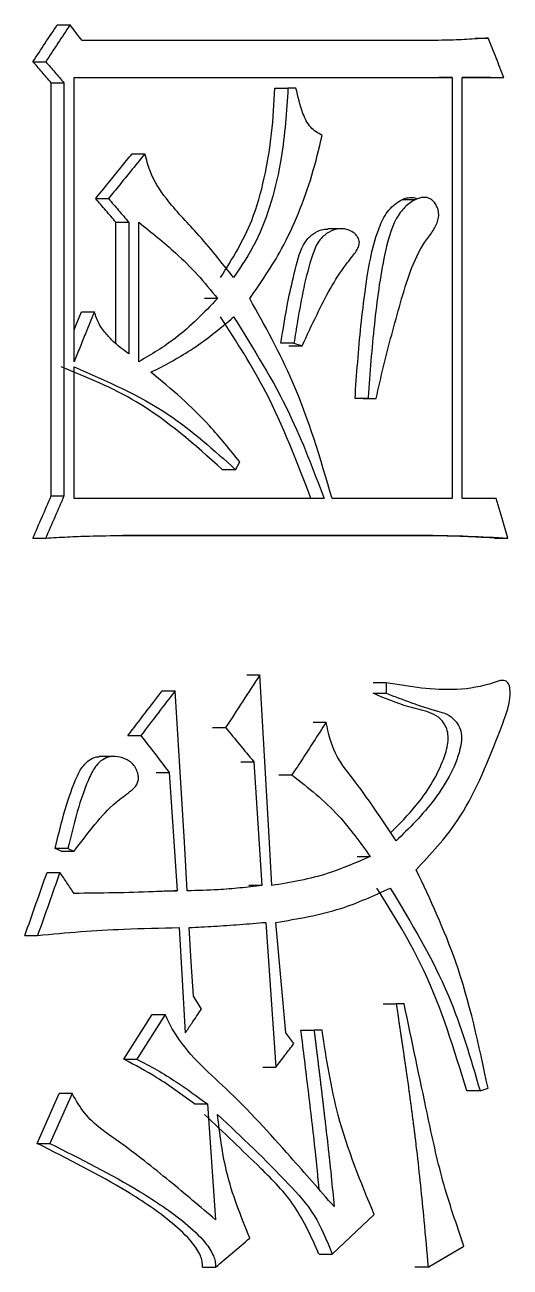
# Model space of a CAD drawing. Header units: millimetres. Extents: x 2136 to 4572, y 748 to 2471.
# Drawn here: x 3156.2 to 3158.2, y 1009.13 to 1014.24 of the extents above; entities that cross this region are included whole.
import ezdxf

# ---------------------------------------------------------------- set-up
doc = ezdxf.new("R2010")
doc.units = ezdxf.units.MM

msp = doc.modelspace()

# ---------------------------------------------------------------- linework, layer by layer
at = {"color": 7, "linetype": 'Continuous', "lineweight": 25}
for p, q in [((3156.3355, 1014.24), (3156.388, 1014.24)), ((3157.8111, 1014.1751), (3156.438, 1014.1751)), ((3158.0517, 1014.1859), (3158.1064, 1014.1859)), ((3156.2356, 1014.0886), (3156.288, 1014.0886)), ((3156.4047, 1014.0237), (3157.9589, 1014.0237)), ((3156.4047, 1012.8554), (3156.4047, 1014.0237)), ((3157.9589, 1014.0237), (3157.9044, 1014.0237)), ((3157.9589, 1014.0237), (3157.9589, 1012.2929)), ((3157.9999, 1014.0237), (3158.1719, 1014.0237)), ((3157.9999, 1012.2929), (3157.9999, 1014.0237)), ((3158.1171, 1014.0237), (3157.9999, 1014.0237)), ((3158.1172, 1014.0237), (3158.1719, 1014.0237)), ((3156.3105, 1014.002), (3156.363, 1014.002)), ((3156.3105, 1012.3037), (3156.3105, 1014.002)), ((3156.363, 1014.002), (3156.3631, 1012.3037)), ((3157.2302, 1013.9804), (3157.2839, 1013.9804)), ((3157.3169, 1013.9804), (3157.2839, 1013.9804)), ((3156.6431, 1013.7103), (3156.6961, 1013.7103)), ((3156.4935, 1013.5261), (3156.5462, 1013.5261)), ((3157.8073, 1013.5213), (3157.7526, 1013.5212)), ((3156.5765, 1012.9294), (3156.5765, 1013.4287)), ((3156.6294, 1013.4287), (3156.6294, 1012.8878)), ((3156.6709, 1012.8554), (3156.6709, 1013.4287)), ((3157.5016, 1013.4019), (3157.4473, 1013.4019)), ((3157.3086, 1012.9311), (3157.2549, 1012.9311)), ((3157.3086, 1012.9311), (3157.3417, 1012.9203)), ((3156.4047, 1012.2929), (3156.4047, 1012.8338)), ((3157.6138, 1012.704), (3157.5597, 1012.704)), ((3157.5922, 1012.704), (3157.6464, 1012.704)), ((3157.6138, 1012.704), (3157.6464, 1012.704)), ((3157.0689, 1012.4118), (3157.0855, 1012.4443)), ((3157.0689, 1012.4118), (3157.0155, 1012.4118)), ((3156.3105, 1012.3037), (3156.3631, 1012.3037)), ((3157.4324, 1012.2929), (3156.4047, 1012.2929)), ((3157.9589, 1012.2929), (3157.4654, 1012.2929)), ((3158.1392, 1012.2929), (3157.9999, 1012.2929)), ((3156.2356, 1012.1306), (3156.288, 1012.1306)), ((3157.7977, 1012.1415), (3156.6043, 1012.1415)), ((3156.6044, 1012.1415), (3157.8522, 1012.1415)), ((3157.7978, 1012.1415), (3157.8522, 1012.1415)), ((3158.1335, 1012.1306), (3158.1883, 1012.1306)), ((3157.1147, 1011.5681), (3157.1682, 1011.5681)), ((3157.6878, 1011.5357), (3157.6336, 1011.5357)), ((3157.6878, 1011.5357), (3157.6878, 1011.4926)), ((3156.7673, 1011.5032), (3156.8203, 1011.5032)), ((3157.6336, 1011.4927), (3157.6878, 1011.4927)), ((3156.9742, 1011.3518), (3157.0276, 1011.3518)), ((3157.3869, 1011.3735), (3157.4408, 1011.3735)), ((3156.6263, 1011.3193), (3156.6792, 1011.3193)), ((3156.5608, 1011.2331), (3156.5077, 1011.2331)), ((3157.0899, 1011.2112), (3157.1434, 1011.2112)), ((3156.7424, 1011.1679), (3156.7955, 1011.1679)), ((3157.2467, 1011.157), (3157.3004, 1011.157)), ((3156.3797, 1010.8542), (3156.3271, 1010.8542)), ((3156.3522, 1010.8434), (3156.4048, 1010.8434)), ((3157.5679, 1010.8217), (3157.622, 1010.8217)), ((3156.2939, 1010.7568), (3156.3464, 1010.7568)), ((3157.1765, 1010.7028), (3157.1229, 1010.7028)), ((3156.7755, 1010.6811), (3156.8286, 1010.6811)), ((3156.2023, 1010.4972), (3156.2547, 1010.4972)), ((3157.6747, 1010.216), (3157.7289, 1010.216)), ((3157.7617, 1010.216), (3157.7289, 1010.216)), ((3156.6097, 1009.9888), (3156.7255, 1010.1723)), ((3156.7786, 1010.1723), (3156.6626, 1009.9888)), ((3156.7256, 1010.1723), (3156.7786, 1010.1723)), ((3157.3087, 1010.0537), (3157.2756, 1010.097)), ((3157.3374, 1010.1078), (3157.3912, 1010.1078)), ((3157.4242, 1010.1078), (3157.3912, 1010.1078)), ((3156.6097, 1009.9888), (3156.6626, 1009.9888)), ((3157.1807, 1009.9564), (3157.2343, 1009.9564)), ((3158.0736, 1009.859), (3158.1064, 1009.8698)), ((3156.2523, 1009.6426), (3156.3436, 1009.8477)), ((3156.3962, 1009.8477), (3156.3047, 1009.6427)), ((3156.3962, 1009.8477), (3156.3436, 1009.8477)), ((3158.0736, 1009.859), (3158.0189, 1009.859)), ((3156.8998, 1009.8049), (3156.953, 1009.8049)), ((3156.953, 1009.8049), (3156.9861, 1009.3291)), ((3156.2523, 1009.6426), (3156.3047, 1009.6427)), ((3157.4655, 1009.1883), (3157.6384, 1009.3506)), ((3157.8604, 1009.1342), (3158.0075, 1009.2204)), ((3156.9329, 1009.1342), (3156.9862, 1009.1342)), ((3157.8604, 1009.1342), (3157.806, 1009.1342))]:
    msp.add_line(p, q, dxfattribs=at)
at = {"color": 7, "linetype": 'Continuous', "lineweight": 25, "flags": 128}
for points in [[(3157.8111, 1014.1751), (3157.7839, 1014.1751), (3157.7568, 1014.1751)], [(3156.5765, 1013.4287), (3156.6029, 1013.4287), (3156.6294, 1013.4287)], [(3156.9944, 1013.1151), (3156.9797, 1013.1151), (3156.9651, 1013.1151), (3156.9411, 1013.1151)], [(3156.4047, 1012.9853), (3156.4122, 1013.0038), (3156.4353, 1013.0609)], [(3156.4353, 1013.0609), (3156.4616, 1013.0609), (3156.488, 1013.0609)], [(3157.2879, 1012.9203), (3157.3101, 1012.9203), (3157.3259, 1012.9203), (3157.3417, 1012.9203)], [(3158.1883, 1012.1306), (3158.1638, 1012.2118), (3158.1392, 1012.2929)], [(3157.2178, 1010.7028), (3157.2064, 1010.9023), (3157.1873, 1011.2352), (3157.1682, 1011.5681)], [(3156.8701, 1010.6811), (3156.858, 1010.8806), (3156.8392, 1011.1919), (3156.8203, 1011.5032)], [(3157.1434, 1011.2112), (3157.1599, 1010.957), (3157.1765, 1010.7028)], [(3156.7955, 1011.1679), (3156.8121, 1010.9245), (3156.8286, 1010.6811)], [(3157.193, 1010.5513), (3157.2137, 1010.2538), (3157.2343, 1009.9564)], [(3157.2756, 1010.097), (3157.255, 1010.3242), (3157.2343, 1010.5513)], [(3156.8369, 1010.5297), (3156.8494, 1010.3133), (3156.8618, 1010.097)], [(3156.895, 1010.2484), (3156.8867, 1010.389), (3156.8784, 1010.5297)], [(3156.9282, 1010.1943), (3156.9116, 1010.2214), (3156.895, 1010.2484)], [(3157.4116, 1009.1883), (3157.4251, 1009.1883), (3157.4387, 1009.1883), (3157.4655, 1009.1883)]]:
    msp.add_lwpolyline(points, dxfattribs=at)
at = {"color": 7, "linetype": 'Continuous', "lineweight": 25}
for points, knots in [([(3156.2356, 1014.0886), (3156.2523, 1014.1138), (3156.2856, 1014.1643), (3156.3188, 1014.2148), (3156.3355, 1014.24)], [0, 0, 0, 0, 0.5, 1, 1, 1, 1]), ([(3156.388, 1014.24), (3156.3714, 1014.2148), (3156.338, 1014.1643), (3156.3047, 1014.1138), (3156.288, 1014.0886)], [0, 0, 0, 0, 0.499999, 1, 1, 1, 1]), ([(3156.438, 1014.1751), (3156.4297, 1014.1859), (3156.413, 1014.2076), (3156.3964, 1014.2292), (3156.388, 1014.24)], [0, 0, 0, 0, 0.499999, 1, 1, 1, 1]), ([(3158.1064, 1014.1859), (3158.0772, 1014.1838), (3158.0189, 1014.1795), (3157.9204, 1014.1761), (3157.8511, 1014.1755), (3157.8111, 1014.1751)], [0, 0, 0, 0, 0.297192, 0.594407, 1, 1, 1, 1]), ([(3158.1719, 1014.0237), (3158.161, 1014.0507), (3158.1392, 1014.1048), (3158.1173, 1014.1589), (3158.1064, 1014.1859)], [0, 0, 0, 0, 0.499999, 1, 1, 1, 1]), ([(3156.3105, 1014.002), (3156.298, 1014.0164), (3156.2731, 1014.0453), (3156.2481, 1014.0741), (3156.2356, 1014.0886)], [0, 0, 0, 0, 0.5, 1, 1, 1, 1]), ([(3156.288, 1014.0886), (3156.3005, 1014.0741), (3156.3255, 1014.0453), (3156.3505, 1014.0164), (3156.363, 1014.002)], [0, 0, 0, 0, 0.499996, 1, 1, 1, 1]), ([(3157.0071, 1013.2015), (3157.0542, 1013.277), (3157.1325, 1013.4026), (3157.1895, 1013.6108), (3157.2205, 1013.7936), (3157.227, 1013.9181), (3157.2302, 1013.9804)], [0, 0, 0, 0, 0.333423, 0.554109, 0.77666, 1, 1, 1, 1]), ([(3157.2839, 1013.9804), (3157.2778, 1013.8841), (3157.2678, 1013.7259), (3157.2186, 1013.5136), (3157.1564, 1013.344), (3157.0923, 1013.2487), (3157.0606, 1013.2015)], [0, 0, 0, 0, 0.344394, 0.565966, 0.784996, 1, 1, 1, 1]), ([(3157.4242, 1013.7857), (3157.4074, 1013.7953), (3157.3731, 1013.8151), (3157.3378, 1013.8882), (3157.3249, 1013.9452), (3157.3169, 1013.9804)], [0, 0, 0, 0, 0.267237, 0.548075, 1, 1, 1, 1]), ([(3157.1268, 1013.1149), (3157.1728, 1013.181), (3157.249, 1013.2905), (3157.3289, 1013.4651), (3157.3855, 1013.6213), (3157.4113, 1013.7308), (3157.4242, 1013.7857)], [0, 0, 0, 0, 0.334937, 0.554746, 0.776585, 1, 1, 1, 1]), ([(3156.4935, 1013.5261), (3156.5132, 1013.5504), (3156.548, 1013.5932), (3156.5979, 1013.6546), (3156.628, 1013.6916), (3156.643, 1013.7101)], [0, 0, 0, 0, 0.396447, 0.698224, 1, 1, 1, 1]), ([(3156.6959, 1013.7101), (3156.6762, 1013.6858), (3156.6414, 1013.643), (3156.5914, 1013.5816), (3156.5613, 1013.5446), (3156.5462, 1013.5261)], [0, 0, 0, 0, 0.3962, 0.6981, 1, 1, 1, 1]), ([(3157.0606, 1013.2015), (3157.0108, 1013.2638), (3156.9216, 1013.3756), (3156.7933, 1013.5056), (3156.72, 1013.6182), (3156.7022, 1013.6865), (3156.6961, 1013.7101)], [0, 0, 0, 0, 0.381447, 0.683524, 0.890528, 1, 1, 1, 1]), ([(3156.5765, 1013.4287), (3156.5627, 1013.4449), (3156.535, 1013.4774), (3156.5073, 1013.5098), (3156.4935, 1013.5261)], [0, 0, 0, 0, 0.499999, 1, 1, 1, 1]), ([(3156.5462, 1013.5261), (3156.5601, 1013.5098), (3156.5878, 1013.4774), (3156.6155, 1013.4449), (3156.6294, 1013.4287)], [0, 0, 0, 0, 0.499998, 1, 1, 1, 1]), ([(3157.5596, 1012.704), (3157.5631, 1012.7539), (3157.5735, 1012.9037), (3157.5968, 1013.1363), (3157.6318, 1013.3443), (3157.6843, 1013.4679), (3157.7289, 1013.5104), (3157.7679, 1013.5292), (3157.7936, 1013.5316), (3157.8088, 1013.5288), (3157.8144, 1013.5242), (3157.8148, 1013.5239)], [0, 0, 0, 0, 0.157448, 0.472478, 0.737753, 0.819135, 0.901513, 0.945418, 0.974425, 0.998143, 1, 1, 1, 1]), ([(3157.6464, 1012.704), (3157.6564, 1012.7482), (3157.6863, 1012.8805), (3157.7453, 1013.0958), (3157.8037, 1013.2928), (3157.8762, 1013.3865), (3157.898, 1013.4229), (3157.9049, 1013.455), (3157.9023, 1013.4794), (3157.8932, 1013.5015), (3157.8787, 1013.5193), (3157.8599, 1013.5299), (3157.8359, 1013.532), (3157.8024, 1013.5216), (3157.7623, 1013.4931), (3157.7107, 1013.4203), (3157.6685, 1013.2531), (3157.6364, 1013.0074), (3157.6204, 1012.8077), (3157.6139, 1012.7057), (3157.6138, 1012.704)], [0, 0, 0, 0, 0.07376, 0.221291, 0.369161, 0.400761, 0.427212, 0.440277, 0.453391, 0.466052, 0.479506, 0.492813, 0.505075, 0.525102, 0.558597, 0.593335, 0.676611, 0.83455, 0.997228, 1, 1, 1, 1]), ([(3156.6709, 1013.4287), (3156.7223, 1013.3875), (3156.8058, 1013.3206), (3156.9134, 1013.2146), (3156.9673, 1013.1483), (3156.9944, 1013.1151)], [0, 0, 0, 0, 0.443463, 0.720804, 1, 1, 1, 1]), ([(3157.2549, 1012.9311), (3157.2568, 1012.9433), (3157.2667, 1013.0042), (3157.2831, 1013.1065), (3157.3135, 1013.2327), (3157.3373, 1013.3325), (3157.3845, 1013.3816), (3157.4172, 1013.3989), (3157.4389, 1013.4), (3157.4474, 1013.4004)], [0, 0, 0, 0, 0.066436, 0.332221, 0.554773, 0.778299, 0.862629, 0.946565, 1, 1, 1, 1]), ([(3157.3417, 1012.9203), (3157.362, 1012.9636), (3157.4163, 1013.079), (3157.4815, 1013.2048), (3157.5432, 1013.2809), (3157.5615, 1013.3048), (3157.5727, 1013.3236), (3157.5775, 1013.3401), (3157.5776, 1013.3517), (3157.5739, 1013.3636), (3157.5642, 1013.3779), (3157.5448, 1013.393), (3157.5167, 1013.4032), (3157.4803, 1013.4012), (3157.4418, 1013.3848), (3157.4047, 1013.348), (3157.3591, 1013.2257), (3157.3329, 1013.084), (3157.3134, 1012.9616), (3157.3086, 1012.9311)], [0, 0, 0, 0, 0.125302, 0.334347, 0.369116, 0.392006, 0.415961, 0.426676, 0.435655, 0.44463, 0.458341, 0.481396, 0.513091, 0.54477, 0.589295, 0.633614, 0.685428, 0.92175, 1, 1, 1, 1]), ([(3156.9944, 1013.1151), (3156.9387, 1013.0575), (3156.8399, 1012.9552), (3156.7223, 1012.8858), (3156.6709, 1012.8554)], [0, 0, 0, 0, 0.563044, 1, 1, 1, 1]), ([(3157.4654, 1012.2929), (3157.4174, 1012.4565), (3157.3322, 1012.7469), (3157.1892, 1013.0031), (3157.1268, 1013.1149)], [0, 0, 0, 0, 0.5633289, 1, 1, 1, 1]), ([(3156.488, 1013.0609), (3156.4757, 1013.0305), (3156.4556, 1012.9811), (3156.4279, 1012.9126), (3156.4124, 1012.8745), (3156.4047, 1012.8554)], [0, 0, 0, 0, 0.443636, 0.721817, 1, 1, 1, 1]), ([(3156.6294, 1012.8878), (3156.6096, 1012.9022), (3156.5768, 1012.9259), (3156.5371, 1012.9686), (3156.5052, 1013.0092), (3156.4937, 1013.0436), (3156.488, 1013.0609)], [0, 0, 0, 0, 0.333513, 0.552424, 0.773916, 1, 1, 1, 1]), ([(3156.7207, 1012.8121), (3156.7759, 1012.8406), (3156.8633, 1012.8857), (3156.9744, 1012.9671), (3157.0319, 1013.0152), (3157.0606, 1013.0393)], [0, 0, 0, 0, 0.459963, 0.729487, 1, 1, 1, 1]), ([(3157.3785, 1012.2929), (3157.3217, 1012.4423), (3157.221, 1012.7075), (3157.0722, 1012.9385), (3157.0072, 1013.0393)], [0, 0, 0, 0, 0.563635, 1, 1, 1, 1]), ([(3157.0606, 1013.0393), (3157.142, 1012.9093), (3157.2883, 1012.6758), (3157.3881, 1012.4106), (3157.4324, 1012.2929)], [0, 0, 0, 0, 0.556376, 1, 1, 1, 1]), ([(3157.0155, 1012.4118), (3156.9009, 1012.5138), (3156.6979, 1012.6943), (3156.457, 1012.7915), (3156.3521, 1012.8338)], [0, 0, 0, 0, 0.564694, 1, 1, 1, 1]), ([(3156.4047, 1012.8338), (3156.5377, 1012.7767), (3156.7774, 1012.6739), (3156.9792, 1012.4925), (3157.0689, 1012.4118)], [0, 0, 0, 0, 0.555128, 1, 1, 1, 1]), ([(3157.0855, 1012.4443), (3157.045, 1012.4945), (3156.9695, 1012.5879), (3156.8457, 1012.7086), (3156.7625, 1012.7776), (3156.7207, 1012.8121)], [0, 0, 0, 0, 0.366086, 0.682145, 1, 1, 1, 1]), ([(3156.2356, 1012.1306), (3156.2481, 1012.1595), (3156.2731, 1012.2172), (3156.2981, 1012.2749), (3156.3105, 1012.3037)], [0, 0, 0, 0, 0.499998, 1, 1, 1, 1]), ([(3156.3631, 1012.3037), (3156.3506, 1012.2749), (3156.3256, 1012.2172), (3156.3005, 1012.1595), (3156.288, 1012.1306)], [0, 0, 0, 0, 0.499999, 1, 1, 1, 1]), ([(3156.288, 1012.1306), (3156.3177, 1012.1324), (3156.3771, 1012.1359), (3156.4826, 1012.1398), (3156.5583, 1012.1408), (3156.6044, 1012.1415)], [0, 0, 0, 0, 0.281466, 0.562942, 1, 1, 1, 1]), ([(3158.1334, 1012.1306), (3158.1047, 1012.1323), (3158.0474, 1012.1356), (3157.9355, 1012.1402), (3157.8522, 1012.141), (3157.7977, 1012.1415)], [0, 0, 0, 0, 0.256951, 0.513908, 1, 1, 1, 1]), ([(3157.8522, 1012.1415), (3157.881, 1012.1412), (3157.9386, 1012.1408), (3158.0507, 1012.1383), (3158.1339, 1012.1337), (3158.1883, 1012.1306)], [0, 0, 0, 0, 0.256617, 0.51324, 1, 1, 1, 1]), ([(3157.1682, 1011.5681), (3157.1448, 1011.5321), (3157.0979, 1011.46), (3157.051, 1011.3878), (3157.0276, 1011.3518)], [0, 0, 0, 0, 0.5, 1, 1, 1, 1]), ([(3157.8111, 1010.7676), (3157.8704, 1010.8313), (3158.0146, 1010.9857), (3158.112, 1011.2255), (3158.1778, 1011.3966), (3158.1957, 1011.4558), (3158.1978, 1011.4959), (3158.1961, 1011.5166), (3158.1909, 1011.5319), (3158.185, 1011.5403), (3158.176, 1011.5452), (3158.1577, 1011.5467), (3158.0929, 1011.5216), (3157.9331, 1011.4954), (3157.7845, 1011.5198), (3157.6878, 1011.5357)], [0, 0, 0, 0, 0.1864304, 0.4525533, 0.5137397, 0.5595487, 0.5749405, 0.5926781, 0.5999529, 0.607307, 0.6136534, 0.6226215, 0.6500428, 0.7720989, 1, 1, 1, 1]), ([(3156.6263, 1011.3193), (3156.6498, 1011.35), (3156.6968, 1011.4113), (3156.7438, 1011.4726), (3156.7672, 1011.5032)], [0, 0, 0, 0, 0.5, 1, 1, 1, 1]), ([(3156.8203, 1011.5032), (3156.7968, 1011.4726), (3156.7498, 1011.4113), (3156.7028, 1011.35), (3156.6792, 1011.3193)], [0, 0, 0, 0, 0.5, 1, 1, 1, 1]), ([(3157.7057, 1010.9198), (3157.742, 1010.956), (3157.8256, 1011.0396), (3157.9055, 1011.1647), (3157.9392, 1011.2677), (3157.9441, 1011.3143), (3157.9381, 1011.3467), (3157.9237, 1011.3736), (3157.8997, 1011.399), (3157.8506, 1011.4216), (3157.758, 1011.4399), (3157.6822, 1011.4721), (3157.6336, 1011.4927)], [0, 0, 0, 0, 0.182177, 0.420043, 0.497442, 0.536964, 0.569768, 0.602515, 0.638391, 0.691417, 0.802387, 1, 1, 1, 1]), ([(3157.6879, 1011.4927), (3157.7574, 1011.4662), (3157.8398, 1011.4348), (3157.9381, 1011.4093), (3157.9699, 1011.3852), (3157.9903, 1011.3538), (3157.9992, 1011.3175), (3157.9918, 1011.2506), (3157.9393, 1011.1195), (3157.8394, 1010.9943), (3157.7556, 1010.9126), (3157.7289, 1010.8866)], [0, 0, 0, 0, 0.266852, 0.315952, 0.365722, 0.40082, 0.436128, 0.478331, 0.60435, 0.873952, 1, 1, 1, 1]), ([(3157.0276, 1011.3518), (3157.0469, 1011.3284), (3157.0855, 1011.2815), (3157.1241, 1011.2346), (3157.1434, 1011.2112)], [0, 0, 0, 0, 0.499998, 1, 1, 1, 1]), ([(3157.4407, 1011.3735), (3157.4234, 1011.3468), (3157.3914, 1011.2974), (3157.3446, 1011.2252), (3157.3151, 1011.1798), (3157.3004, 1011.157)], [0, 0, 0, 0, 0.36988, 0.68494, 1, 1, 1, 1]), ([(3157.7289, 1010.8866), (3157.671, 1010.9738), (3157.5904, 1011.0953), (3157.47, 1011.2418), (3157.4506, 1011.3293), (3157.4408, 1011.3734)], [0, 0, 0, 0, 0.557182, 0.776269, 1, 1, 1, 1]), ([(3156.6792, 1011.3193), (3156.6986, 1011.2941), (3156.7374, 1011.2436), (3156.7761, 1011.1931), (3156.7955, 1011.1679)], [0, 0, 0, 0, 0.4999977, 1, 1, 1, 1]), ([(3156.3271, 1010.8542), (3156.3384, 1010.9023), (3156.361, 1010.9986), (3156.3975, 1011.1075), (3156.4312, 1011.1835), (3156.4613, 1011.2163), (3156.4891, 1011.2317), (3156.5037, 1011.2317), (3156.5077, 1011.2317)], [0, 0, 0, 0, 0.3280113, 0.6568428, 0.7710489, 0.8870947, 0.9692505, 1, 1, 1, 1]), ([(3156.4048, 1010.8433), (3156.4328, 1010.8806), (3156.4863, 1010.9517), (3156.5628, 1011.0374), (3156.6261, 1011.0812), (3156.6598, 1011.1102), (3156.6693, 1011.1344), (3156.6694, 1011.1546), (3156.6634, 1011.1761), (3156.6508, 1011.1982), (3156.628, 1011.2188), (3156.5941, 1011.232), (3156.5556, 1011.2357), (3156.5215, 1011.2213), (3156.4908, 1011.1936), (3156.4569, 1011.1272), (3156.4169, 1011.0128), (3156.3933, 1010.9121), (3156.3797, 1010.8542)], [0, 0, 0, 0, 0.140265, 0.267253, 0.34565, 0.385196, 0.401729, 0.418248, 0.440927, 0.464428, 0.491888, 0.53456, 0.581082, 0.616632, 0.65201, 0.706896, 0.831302, 1, 1, 1, 1]), ([(3157.3004, 1011.157), (3157.3672, 1011.1046), (3157.4875, 1011.0101), (3157.5806, 1010.8798), (3157.622, 1010.8217)], [0, 0, 0, 0, 0.554889, 1, 1, 1, 1]), ([(3156.3522, 1010.8434), (3156.35, 1010.8443), (3156.3457, 1010.8462), (3156.3374, 1010.8498), (3156.3312, 1010.8525), (3156.3272, 1010.8542)], [0, 0, 0, 0, 0.259206, 0.518413, 1, 1, 1, 1]), ([(3156.3797, 1010.8542), (3156.3819, 1010.8533), (3156.3871, 1010.851), (3156.3955, 1010.8474), (3156.4017, 1010.8447), (3156.4047, 1010.8434)], [0, 0, 0, 0, 0.25891, 0.629455, 1, 1, 1, 1]), ([(3157.622, 1010.8217), (3157.5647, 1010.7968), (3157.4708, 1010.7558), (3157.3342, 1010.7216), (3157.2567, 1010.7091), (3157.2178, 1010.7028)], [0, 0, 0, 0, 0.438459, 0.718604, 1, 1, 1, 1]), ([(3156.2023, 1010.4972), (3156.2176, 1010.5405), (3156.2481, 1010.627), (3156.2786, 1010.7136), (3156.2939, 1010.7568)], [0, 0, 0, 0, 0.500001, 1, 1, 1, 1]), ([(3156.3464, 1010.7568), (3156.3311, 1010.7136), (3156.3006, 1010.627), (3156.27, 1010.5405), (3156.2547, 1010.4972)], [0, 0, 0, 0, 0.5, 1, 1, 1, 1]), ([(3156.4047, 1010.6703), (3156.395, 1010.6847), (3156.3756, 1010.7136), (3156.3561, 1010.7424), (3156.3464, 1010.7568)], [0, 0, 0, 0, 0.4999992, 1, 1, 1, 1]), ([(3158.1064, 1009.8698), (3158.0688, 1010.047), (3158.0021, 1010.3616), (3157.8691, 1010.6442), (3157.8111, 1010.7676)], [0, 0, 0, 0, 0.563398, 1, 1, 1, 1]), ([(3157.1765, 1010.7028), (3157.1466, 1010.6992), (3157.0868, 1010.6921), (3156.9847, 1010.6836), (3156.9123, 1010.682), (3156.8701, 1010.6811)], [0, 0, 0, 0, 0.293913, 0.587864, 1, 1, 1, 1]), ([(3157.2343, 1010.5513), (3157.3245, 1010.5659), (3157.486, 1010.5921), (3157.6373, 1010.6614), (3157.7042, 1010.692)], [0, 0, 0, 0, 0.558486, 1, 1, 1, 1]), ([(3158.0189, 1009.859), (3157.9677, 1010.0273), (3157.877, 1010.3258), (3157.7189, 1010.5808), (3157.6499, 1010.692)], [0, 0, 0, 0, 0.563939, 1, 1, 1, 1]), ([(3157.7042, 1010.692), (3157.7909, 1010.5489), (3157.9471, 1010.2914), (3158.0347, 1009.992), (3158.0736, 1009.859)], [0, 0, 0, 0, 0.555779, 1, 1, 1, 1]), ([(3156.8286, 1010.6811), (3156.7962, 1010.6797), (3156.7094, 1010.676), (3156.5681, 1010.6718), (3156.4592, 1010.6708), (3156.4047, 1010.6703)], [0, 0, 0, 0, 0.230465, 0.615194, 1, 1, 1, 1]), ([(3156.8784, 1010.5297), (3156.912, 1010.5315), (3156.9814, 1010.5352), (3157.0863, 1010.5424), (3157.1574, 1010.5484), (3157.193, 1010.5513)], [0, 0, 0, 0, 0.320034, 0.659996, 1, 1, 1, 1]), ([(3156.2547, 1010.4972), (3156.3138, 1010.503), (3156.4319, 1010.5146), (3156.6261, 1010.5253), (3156.7611, 1010.5281), (3156.8369, 1010.5297)], [0, 0, 0, 0, 0.304303, 0.608646, 1, 1, 1, 1]), ([(3156.8618, 1010.097), (3156.8707, 1010.11), (3156.8862, 1010.1327), (3156.9083, 1010.1651), (3156.9215, 1010.1846), (3156.9282, 1010.1943)], [0, 0, 0, 0, 0.400146, 0.700073, 1, 1, 1, 1]), ([(3157.7289, 1010.216), (3157.7294, 1010.213), (3157.7303, 1010.207), (3157.7316, 1010.1981), (3157.7329, 1010.1891), (3157.7343, 1010.1802), (3157.7356, 1010.1712), (3157.737, 1010.1623), (3157.7383, 1010.1533), (3157.7397, 1010.1444), (3157.741, 1010.1354), (3157.7423, 1010.1265), (3157.7441, 1010.1146), (3157.7463, 1010.0996), (3157.7486, 1010.0847), (3157.7508, 1010.0698), (3157.753, 1010.0549), (3157.7556, 1010.037), (3157.7583, 1010.0191), (3157.7609, 1010.0012), (3157.7635, 1009.9832), (3157.7661, 1009.9653), (3157.7695, 1009.9414), (3157.7738, 1009.9116), (3157.778, 1009.8817), (3157.7813, 1009.8578), (3157.7838, 1009.8398), (3157.7862, 1009.8219), (3157.7886, 1009.8039), (3157.791, 1009.786), (3157.7934, 1009.768), (3157.7958, 1009.7501), (3157.7981, 1009.7321), (3157.8004, 1009.7141), (3157.8026, 1009.6961), (3157.8049, 1009.6781), (3157.8067, 1009.6632), (3157.8092, 1009.6422), (3157.8167, 1009.5792), (3157.8285, 1009.471), (3157.8443, 1009.3106), (3157.8545, 1009.1983), (3157.8604, 1009.1342)], [0, 0, 0, 0, 0.008314, 0.016628, 0.024942, 0.033256, 0.04157, 0.049884, 0.058198, 0.066512, 0.074827, 0.083141, 0.091455, 0.108083, 0.124711, 0.133025, 0.149653, 0.166281, 0.182909, 0.199537, 0.216166, 0.232794, 0.249422, 0.282678, 0.315934, 0.332562, 0.349191, 0.365819, 0.382447, 0.399075, 0.415703, 0.432331, 0.448959, 0.465587, 0.482216, 0.498844, 0.515472, 0.523786, 0.557042, 0.690072, 0.823098, 1, 1, 1, 1]), ([(3158.0075, 1009.2204), (3157.9769, 1009.309), (3157.916, 1009.4854), (3157.8443, 1009.8217), (3157.7933, 1010.0648), (3157.7617, 1010.216)], [0, 0, 0, 0, 0.276136, 0.550092, 1, 1, 1, 1]), ([(3157.4736, 1009.383), (3157.414, 1009.4513), (3157.2689, 1009.6176), (3157.0509, 1009.8579), (3156.8503, 1010.0267), (3156.7897, 1010.1498), (3156.7786, 1010.1723)], [0, 0, 0, 0, 0.257956, 0.627877, 0.931924, 1, 1, 1, 1]), ([(3157.4127, 1009.4525), (3157.4075, 1009.5053), (3157.394, 1009.6412), (3157.368, 1009.8595), (3157.3476, 1010.025), (3157.3374, 1010.1078)], [0, 0, 0, 0, 0.241308, 0.620646, 1, 1, 1, 1]), ([(3157.3912, 1010.1078), (3157.3915, 1010.1054), (3157.3921, 1010.1007), (3157.393, 1010.0936), (3157.3937, 1010.0877), (3157.3945, 1010.0818), (3157.3952, 1010.0759), (3157.3959, 1010.07), (3157.3967, 1010.064), (3157.3972, 1010.0593), (3157.3983, 1010.051), (3157.3993, 1010.0427), (3157.4008, 1010.0309), (3157.4019, 1010.0215), (3157.4034, 1010.0096), (3157.4046, 1010.0002), (3157.406, 1009.9883), (3157.4075, 1009.9765), (3157.4089, 1009.9647), (3157.4104, 1009.9528), (3157.4118, 1009.941), (3157.4133, 1009.9292), (3157.4147, 1009.9173), (3157.4159, 1009.9079), (3157.4173, 1009.896), (3157.4185, 1009.8866), (3157.4199, 1009.8747), (3157.4213, 1009.8629), (3157.4227, 1009.8511), (3157.4241, 1009.8392), (3157.4252, 1009.8297), (3157.4266, 1009.8179), (3157.428, 1009.8061), (3157.4294, 1009.7942), (3157.4308, 1009.7824), (3157.4319, 1009.7729), (3157.4332, 1009.761), (3157.4352, 1009.7445), (3157.4411, 1009.6923), (3157.4472, 1009.6402), (3157.4526, 1009.5928), (3157.4542, 1009.5786), (3157.4573, 1009.5501), (3157.4641, 1009.485), (3157.4698, 1009.4245), (3157.4737, 1009.383)], [0, 0, 0, 0, 0.009808, 0.019616, 0.029425, 0.034329, 0.044137, 0.053945, 0.058849, 0.068658, 0.073562, 0.093178, 0.102986, 0.122603, 0.132411, 0.152028, 0.161836, 0.181452, 0.201069, 0.210877, 0.230494, 0.25011, 0.259918, 0.279535, 0.289343, 0.308959, 0.318768, 0.338384, 0.358001, 0.367809, 0.387425, 0.397234, 0.41685, 0.436466, 0.446275, 0.465891, 0.475699, 0.495316, 0.534549, 0.691481, 0.711097, 0.730714, 0.75033, 0.828797, 1, 1, 1, 1]), ([(3157.6385, 1009.3506), (3157.5831, 1009.4846), (3157.4833, 1009.726), (3157.4424, 1009.9902), (3157.4242, 1010.1078)], [0, 0, 0, 0, 0.554954, 1, 1, 1, 1]), ([(3157.2343, 1009.9564), (3157.2467, 1009.9726), (3157.2715, 1010.005), (3157.2963, 1010.0375), (3157.3087, 1010.0537)], [0, 0, 0, 0, 0.499999, 1, 1, 1, 1]), ([(3156.8997, 1009.8049), (3156.8743, 1009.8237), (3156.8234, 1009.8612), (3156.728, 1009.9255), (3156.6551, 1009.9645), (3156.6097, 1009.9888)], [0, 0, 0, 0, 0.273256, 0.54658, 1, 1, 1, 1]), ([(3156.6626, 1009.9888), (3156.6902, 1009.9746), (3156.7453, 1009.9462), (3156.8426, 1009.8853), (3156.9106, 1009.8358), (3156.953, 1009.8049)], [0, 0, 0, 0, 0.273067, 0.546131, 1, 1, 1, 1]), ([(3156.9861, 1009.3291), (3156.9233, 1009.3824), (3156.7924, 1009.4933), (3156.6131, 1009.636), (3156.4614, 1009.7361), (3156.4126, 1009.8197), (3156.3962, 1009.8477)], [0, 0, 0, 0, 0.31366, 0.654046, 0.883874, 1, 1, 1, 1]), ([(3157.4115, 1009.1883), (3157.3811, 1009.2566), (3157.3206, 1009.3921), (3157.1452, 1009.5686), (3157.0184, 1009.6886), (3156.9411, 1009.7617)], [0, 0, 0, 0, 0.284255, 0.563934, 1, 1, 1, 1]), ([(3156.9944, 1009.7617), (3157.0931, 1009.6688), (3157.2311, 1009.5389), (3157.3994, 1009.3528), (3157.4433, 1009.2435), (3157.4655, 1009.1883)], [0, 0, 0, 0, 0.555127, 0.77558, 1, 1, 1, 1]), ([(3157.1269, 1009.2533), (3157.0907, 1009.3432), (3157.0253, 1009.5052), (3157.0039, 1009.6826), (3156.9944, 1009.7616)], [0, 0, 0, 0, 0.55469, 1, 1, 1, 1]), ([(3156.9328, 1009.1342), (3156.9326, 1009.1425), (3156.9321, 1009.1586), (3156.9204, 1009.1943), (3156.8809, 1009.2508), (3156.7811, 1009.3422), (3156.569, 1009.4842), (3156.3777, 1009.5799), (3156.2523, 1009.6426)], [0, 0, 0, 0, 0.025193, 0.049239, 0.116377, 0.247655, 0.506794, 1, 1, 1, 1]), ([(3156.3047, 1009.6427), (3156.4303, 1009.5799), (3156.6218, 1009.4842), (3156.8342, 1009.3422), (3156.9341, 1009.2509), (3156.9737, 1009.1943), (3156.9854, 1009.1586), (3156.9859, 1009.1425), (3156.9862, 1009.1342)], [0, 0, 0, 0, 0.4932841, 0.7524352, 0.8836943, 0.9508017, 0.9748294, 1, 1, 1, 1]), ([(3156.9862, 1009.1342), (3157.0096, 1009.1541), (3157.0566, 1009.1938), (3157.1035, 1009.2334), (3157.1269, 1009.2533)], [0, 0, 0, 0, 0.5000033, 1, 1, 1, 1])]:
    msp.add_open_spline(points, degree=3, knots=knots, dxfattribs=at)

doc.saveas('drawing.dxf')
